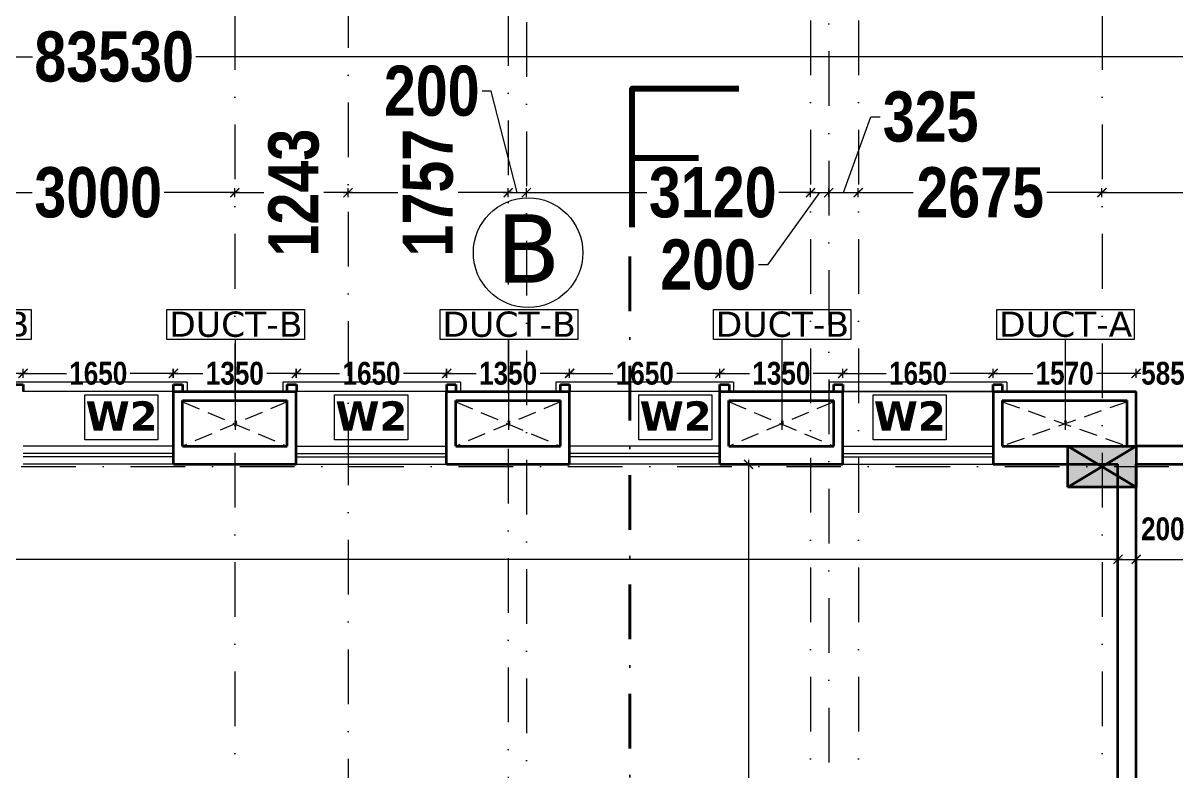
# Model space of a CAD drawing. Header units: millimetres. Extents: x -3092155 to 4513934, y -12317808 to 1850003.
# Drawn here: x -415750 to -403093, y -5666990 to -5658786 of the extents above; entities that cross this region are included whole.
import ezdxf

# ---------------------------------------------------------------- set-up
doc = ezdxf.new("R2010")
doc.units = ezdxf.units.MM
doc.header["$LTSCALE"] = 2
doc.header["$MEASUREMENT"] = 0
doc.header["$PDMODE"] = 34
doc.header["$PDSIZE"] = 500
for name, pattern in [('DASHDOT', [1, 0.5, -0.25, 0, -0.25]), ('DASHED2', [0.375, 0.25, -0.125]), ('HIDDEN', [0.375, 0.25, -0.125])]:
    doc.linetypes.add(name, pattern=pattern)
for name, color, linetype, lineweight in [('coloumn', 10, 'Continuous', 35), ('cornice', 12, 'Continuous', 25), ('D DIM', 250, 'Continuous', 9), ('DIM', 27, 'Continuous', 5), ('DUCT', 37, 'Continuous', 35), ('glass', 5, 'Continuous', 15), ('GRID', 251, 'DASHDOT', 5), ('PROJ', 251, 'HIDDEN', 5), ('SILL', 74, 'Continuous', 9), ('TEXT', 7, 'Continuous', 13), ('W2', 162, 'Continuous', 5), ('WAll', 250, 'Continuous', 35)]:
    doc.layers.add(name, color=color, linetype=linetype, lineweight=lineweight)
doc.layers.add('DOT', color=7, linetype='DASHED2', lineweight=0, true_color=0x89067c)
doc.layers.add('duct text', color=7, linetype='Continuous', lineweight=5, true_color=0x30182a)
doc.styles.add('COLOUMNN DIM', font='ARIALNB.TTF', dxfattribs={"height": 550})
doc.styles.add('door', font='arial.ttf', dxfattribs={"height": 70})
doc.styles.add('INNER DIM', font='ARIALNB.TTF', dxfattribs={"height": 250})
doc.styles.add('style2', font='verdana.ttf')
doc.dimstyles.new('DOOR', dxfattribs={"dimtxt": 100, "dimasz": 100, "dimexe": 25, "dimexo": 50, "dimgap": 25, "dimtad": 0, "dimtih": 1, "dimtoh": 1, "dimdec": 0, "dimzin": 3, "dimdsep": 46, "dimtxsty": 'door', "dimblk": 'OBLIQUE', "dimcen": 200, "dimclrd": 256, "dimclre": 256, "dimclrt": 256, "dimadec": 0, "dimazin": 0, "dimtfac": 1, "dimtdec": 0, "dimtofl": 0, "dimtmove": 2, "dimatfit": 3, "dimfxl": 300, "dimfxlon": 1, "dimfrac": 1, "dimtolj": 1, "dimtzin": 0, "dimlwd": -1, "dimlwe": -1, "dimarcsym": 0})
doc.dimstyles.new('external final', dxfattribs={"dimscale": 0, "dimtxt": 250, "dimasz": 100, "dimexe": 50, "dimexo": 50, "dimgap": 50, "dimtad": 0, "dimdec": 0, "dimzin": 0, "dimdsep": 46, "dimtxsty": 'INNER DIM', "dimblk": 'ARCHTICK', "dimcen": 100, "dimdle": 50, "dimclrd": 256, "dimclre": 256, "dimclrt": 256, "dimadec": 0, "dimazin": 0, "dimtfac": 1, "dimtdec": 0, "dimtix": 1, "dimtmove": 1, "dimatfit": 3, "dimfxl": 50, "dimfxlon": 1, "dimtolj": 1, "dimtzin": 0, "dimlwd": -1, "dimlwe": -1, "dimarcsym": 1})
doc.dimstyles.new('INNER DIM', dxfattribs={"dimscale": 0, "dimtxt": 250, "dimasz": 100, "dimexe": 50, "dimexo": 50, "dimgap": 50, "dimtad": 0, "dimdec": 0, "dimzin": 0, "dimdsep": 46, "dimtxsty": 'INNER DIM', "dimblk": 'ARCHTICK', "dimcen": 100, "dimdle": 50, "dimclrd": 256, "dimclre": 256, "dimclrt": 256, "dimadec": 0, "dimazin": 0, "dimtfac": 1, "dimtdec": 0, "dimtix": 1, "dimtmove": 2, "dimatfit": 3, "dimfxl": 50, "dimfxlon": 1, "dimtolj": 1, "dimtzin": 0, "dimlwd": -1, "dimlwe": -1, "dimarcsym": 1})

# ---------------------------------------------------------------- blocks, each defined once
blk = doc.blocks.new('_ArchTick')
at = {"color": 0, "linetype": 'ByBlock', "const_width": 0.15}
blk.add_lwpolyline([(-0.5, -0.5), (0.5, 0.5)], dxfattribs=at)
blk = doc.blocks.new('*D40')
at = {"layer": 'D DIM', "ltscale": 100, "transparency": 16777216}
for p, q in [((-415799, -5662629), (-415274, -5662629)), ((-415749, -5662679), (-415749, -5662579)), ((-414049, -5662629), (-414574, -5662629)), ((-414099, -5662679), (-414099, -5662579))]:
    blk.add_line(p, q, dxfattribs=at)
at = {"layer": 'Defpoints', "color": 0, "lineweight": 50, "ltscale": 100, "transparency": 16777216}
for p in [(-414099, -5662629), (-415749, -5663226), (-414099, -5663226)]:
    blk.add_point(p, dxfattribs=at)
at = {"layer": 'D DIM', "ltscale": 100, "transparency": 16777216, "xscale": 100, "yscale": 100, "zscale": 100, "rotation": 180}
blk.add_blockref('_ArchTick', (-415749, -5662629), dxfattribs=at)
at = {"layer": 'D DIM', "ltscale": 100, "transparency": 16777216, "xscale": 100, "yscale": 100, "zscale": 100}
blk.add_blockref('_ArchTick', (-414099, -5662629), dxfattribs=at)
at = {"layer": 'D DIM', "ltscale": 100, "transparency": 16777216, "insert": (-414924, -5662629), "char_height": 250, "attachment_point": 5, "style": 'INNER DIM'}
blk.add_mtext('\\A1;1650', dxfattribs=at)
blk = doc.blocks.new('*D41')
at = {"layer": 'D DIM', "ltscale": 100, "transparency": 16777216}
for p, q in [((-412799, -5662629), (-412274, -5662629)), ((-412749, -5662679), (-412749, -5662579)), ((-411049, -5662629), (-411574, -5662629)), ((-411099, -5662679), (-411099, -5662579))]:
    blk.add_line(p, q, dxfattribs=at)
at = {"layer": 'Defpoints', "color": 0, "lineweight": 50, "ltscale": 100, "transparency": 16777216}
for p in [(-411099, -5662629), (-412749, -5663226), (-411099, -5663226)]:
    blk.add_point(p, dxfattribs=at)
at = {"layer": 'D DIM', "ltscale": 100, "transparency": 16777216, "xscale": 100, "yscale": 100, "zscale": 100, "rotation": 180}
blk.add_blockref('_ArchTick', (-412749, -5662629), dxfattribs=at)
at = {"layer": 'D DIM', "ltscale": 100, "transparency": 16777216, "xscale": 100, "yscale": 100, "zscale": 100}
blk.add_blockref('_ArchTick', (-411099, -5662629), dxfattribs=at)
at = {"layer": 'D DIM', "ltscale": 100, "transparency": 16777216, "insert": (-411924, -5662629), "char_height": 250, "attachment_point": 5, "style": 'INNER DIM'}
blk.add_mtext('\\A1;1650', dxfattribs=at)
blk = doc.blocks.new('*D42')
at = {"layer": 'D DIM', "ltscale": 100, "transparency": 16777216}
for p, q in [((-409799, -5662629), (-409274, -5662629)), ((-409749, -5662679), (-409749, -5662579)), ((-408049, -5662629), (-408574, -5662629)), ((-408099, -5662679), (-408099, -5662579))]:
    blk.add_line(p, q, dxfattribs=at)
at = {"layer": 'Defpoints', "color": 0, "lineweight": 50, "ltscale": 100, "transparency": 16777216}
for p in [(-408099, -5662629), (-409749, -5663226), (-408099, -5663226)]:
    blk.add_point(p, dxfattribs=at)
at = {"layer": 'D DIM', "ltscale": 100, "transparency": 16777216, "xscale": 100, "yscale": 100, "zscale": 100, "rotation": 180}
blk.add_blockref('_ArchTick', (-409749, -5662629), dxfattribs=at)
at = {"layer": 'D DIM', "ltscale": 100, "transparency": 16777216, "xscale": 100, "yscale": 100, "zscale": 100}
blk.add_blockref('_ArchTick', (-408099, -5662629), dxfattribs=at)
at = {"layer": 'D DIM', "ltscale": 100, "transparency": 16777216, "insert": (-408924, -5662629), "char_height": 250, "attachment_point": 5, "style": 'INNER DIM'}
blk.add_mtext('\\A1;1650', dxfattribs=at)
blk = doc.blocks.new('*D43')
at = {"layer": 'D DIM', "ltscale": 100, "transparency": 16777216}
for p, q in [((-406799, -5662629), (-406274, -5662629)), ((-406749, -5662679), (-406749, -5662579)), ((-405049, -5662629), (-405574, -5662629)), ((-405099, -5662679), (-405099, -5662579))]:
    blk.add_line(p, q, dxfattribs=at)
at = {"layer": 'Defpoints', "color": 0, "lineweight": 50, "ltscale": 100, "transparency": 16777216}
for p in [(-405099, -5662629), (-406749, -5663226), (-405099, -5663226)]:
    blk.add_point(p, dxfattribs=at)
at = {"layer": 'D DIM', "ltscale": 100, "transparency": 16777216, "xscale": 100, "yscale": 100, "zscale": 100, "rotation": 180}
blk.add_blockref('_ArchTick', (-406749, -5662629), dxfattribs=at)
at = {"layer": 'D DIM', "ltscale": 100, "transparency": 16777216, "xscale": 100, "yscale": 100, "zscale": 100}
blk.add_blockref('_ArchTick', (-405099, -5662629), dxfattribs=at)
at = {"layer": 'D DIM', "ltscale": 100, "transparency": 16777216, "insert": (-405924, -5662629), "char_height": 250, "attachment_point": 5, "style": 'INNER DIM'}
blk.add_mtext('\\A1;1650', dxfattribs=at)
blk = doc.blocks.new('*D44')
at = {"layer": 'D DIM', "ltscale": 100, "transparency": 16777216}
for p, q in [((-403529, -5662679), (-403529, -5662579)), ((-403529, -5662629), (-403515, -5662629)), ((-402944, -5662629), (-402958, -5662629)), ((-402944, -5662679), (-402944, -5662579))]:
    blk.add_line(p, q, dxfattribs=at)
at = {"layer": 'Defpoints', "color": 0, "lineweight": 50, "ltscale": 100, "transparency": 16777216}
for p in [(-402944, -5662629), (-403529, -5663126), (-402944, -5663426)]:
    blk.add_point(p, dxfattribs=at)
at = {"layer": 'D DIM', "ltscale": 100, "transparency": 16777216, "insert": (-403236, -5662629), "char_height": 250, "attachment_point": 5, "style": 'INNER DIM'}
blk.add_mtext('\\A1;585', dxfattribs=at)
blk = doc.blocks.new('*D181')
at = {"layer": 'D DIM', "ltscale": 100, "transparency": 16777216}
for p, q in [((-429119, -5664619), (-429119, -5664719)), ((-403729, -5664619), (-403729, -5664719)), ((-429169, -5664669), (-416862, -5664669)), ((-403679, -5664669), (-415986, -5664669))]:
    blk.add_line(p, q, dxfattribs=at)
at = {"layer": 'Defpoints', "color": 0, "lineweight": 50, "ltscale": 100, "transparency": 16777216}
for p in [(-429119, -5663876), (-403729, -5663876), (-403729, -5664669)]:
    blk.add_point(p, dxfattribs=at)
at = {"layer": 'D DIM', "ltscale": 100, "transparency": 16777216, "xscale": 100, "yscale": 100, "zscale": 100, "rotation": 180}
blk.add_blockref('_ArchTick', (-429119, -5664669), dxfattribs=at)
at = {"layer": 'D DIM', "ltscale": 100, "transparency": 16777216, "xscale": 100, "yscale": 100, "zscale": 100}
blk.add_blockref('_ArchTick', (-403729, -5664669), dxfattribs=at)
at = {"layer": 'D DIM', "ltscale": 100, "transparency": 16777216, "insert": (-416424, -5664669), "char_height": 250, "attachment_point": 5, "style": 'INNER DIM'}
blk.add_mtext('\\A1;25390', dxfattribs=at)
blk = doc.blocks.new('*D182')
at = {"layer": 'D DIM', "ltscale": 100, "transparency": 16777216}
for p, q in [((-403729, -5664619), (-403729, -5664719)), ((-403529, -5664619), (-403529, -5664719)), ((-403779, -5664669), (-403479, -5664669))]:
    blk.add_line(p, q, dxfattribs=at)
at = {"layer": 'Defpoints', "color": 0, "lineweight": 50, "ltscale": 100, "transparency": 16777216}
for p in [(-403729, -5663876), (-403529, -5663876), (-403529, -5664669)]:
    blk.add_point(p, dxfattribs=at)
at = {"layer": 'D DIM', "ltscale": 100, "transparency": 16777216, "xscale": 100, "yscale": 100, "zscale": 100, "rotation": 180}
blk.add_blockref('_ArchTick', (-403729, -5664669), dxfattribs=at)
at = {"layer": 'D DIM', "ltscale": 100, "transparency": 16777216, "xscale": 100, "yscale": 100, "zscale": 100}
blk.add_blockref('_ArchTick', (-403529, -5664669), dxfattribs=at)
at = {"layer": 'D DIM', "ltscale": 100, "transparency": 16777216, "insert": (-403237, -5664336), "char_height": 250, "attachment_point": 5, "style": 'INNER DIM'}
blk.add_mtext('\\A1;200', dxfattribs=at)
blk = doc.blocks.new('*D183')
at = {"layer": 'D DIM', "ltscale": 100, "transparency": 16777216}
for p, q in [((-403529, -5664619), (-403529, -5664719)), ((-400709, -5664619), (-400709, -5664719)), ((-403579, -5664669), (-402477, -5664669)), ((-400659, -5664669), (-401761, -5664669))]:
    blk.add_line(p, q, dxfattribs=at)
at = {"layer": 'Defpoints', "color": 0, "lineweight": 50, "ltscale": 100, "transparency": 16777216}
for p in [(-403529, -5663876), (-400709, -5663876), (-400709, -5664669)]:
    blk.add_point(p, dxfattribs=at)
at = {"layer": 'D DIM', "ltscale": 100, "transparency": 16777216, "xscale": 100, "yscale": 100, "zscale": 100, "rotation": 180}
blk.add_blockref('_ArchTick', (-403529, -5664669), dxfattribs=at)
at = {"layer": 'D DIM', "ltscale": 100, "transparency": 16777216, "xscale": 100, "yscale": 100, "zscale": 100}
blk.add_blockref('_ArchTick', (-400709, -5664669), dxfattribs=at)
at = {"layer": 'D DIM', "ltscale": 100, "transparency": 16777216, "insert": (-402119, -5664669), "char_height": 250, "attachment_point": 5, "style": 'INNER DIM'}
blk.add_mtext('\\A1;2820', dxfattribs=at)
blk = doc.blocks.new('*D730')
at = {"layer": 'D DIM', "ltscale": 100, "transparency": 16777216}
for p, q in [((1049, 411), (-438739, 411)), ((-438689, 361), (-438689, 461)), ((999, 361), (999, 461))]:
    blk.add_line(p, q, dxfattribs=at)
at = {"layer": 'Defpoints', "color": 0, "lineweight": 50, "ltscale": 100, "transparency": 16777216}
for p in [(-438689, 411), (999, 0), (-438689, -5723126)]:
    blk.add_point(p, dxfattribs=at)
at = {"layer": 'D DIM', "ltscale": 100, "transparency": 16777216, "xscale": 100, "yscale": 100, "zscale": 100, "rotation": 180}
blk.add_blockref('_ArchTick', (-438689, 411), dxfattribs=at)
at = {"layer": 'D DIM', "ltscale": 100, "transparency": 16777216, "xscale": 100, "yscale": 100, "zscale": 100}
blk.add_blockref('_ArchTick', (999, 411), dxfattribs=at)
at = {"layer": 'D DIM', "ltscale": 100, "transparency": 16777216, "insert": (1326, 835), "char_height": 250, "attachment_point": 5, "style": 'INNER DIM'}
blk.add_mtext('\\A1;439688', dxfattribs=at)
blk = doc.blocks.new('*D783')
at = {"layer": 'D DIM', "ltscale": 100, "transparency": 16777216}
for p, q in [((-1133022, -5663376), (-1133022, -5663676)), ((-1133022, -5663426), (-1133072, -5663426)), ((-1132972, -5663626), (-1133072, -5663626))]:
    blk.add_line(p, q, dxfattribs=at)
at = {"layer": 'Defpoints', "color": 0, "lineweight": 50, "ltscale": 100, "transparency": 16777216}
for p in [(-1133022, -5663426), (-1133022, -5663626), (-407785, -5663626)]:
    blk.add_point(p, dxfattribs=at)
at = {"layer": 'D DIM', "ltscale": 100, "transparency": 16777216, "xscale": 100, "yscale": 100, "zscale": 100}
for p, rotation in [((-1133022, -5663426), 90), ((-1133022, -5663626), 270)]:
    blk.add_blockref('_ArchTick', p, dxfattribs=dict(at, rotation=rotation))
at = {"layer": 'D DIM', "ltscale": 100, "transparency": 16777216, "insert": (-1133271, -5663895), "char_height": 250, "attachment_point": 5, "rotation": 90, "style": 'INNER DIM'}
blk.add_mtext('\\A1;200', dxfattribs=at)
blk = doc.blocks.new('*D784')
at = {"layer": 'D DIM', "ltscale": 100, "transparency": 16777216}
for p, q in [((-407785, -5663626), (-407835, -5663626)), ((-407785, -5663576), (-407785, -5672221)), ((-407785, -5681726), (-407785, -5673081)), ((-407835, -5681676), (-407735, -5681676))]:
    blk.add_line(p, q, dxfattribs=at)
at = {"layer": 'Defpoints', "color": 0, "lineweight": 50, "ltscale": 100, "transparency": 16777216}
for p in [(-407785, -5663626), (-408627, -5681676), (-407785, -5681676)]:
    blk.add_point(p, dxfattribs=at)
at = {"layer": 'D DIM', "ltscale": 100, "transparency": 16777216, "xscale": 100, "yscale": 100, "zscale": 100}
for p, rotation in [((-407785, -5663626), 90), ((-407785, -5681676), 270)]:
    blk.add_blockref('_ArchTick', p, dxfattribs=dict(at, rotation=rotation))
at = {"layer": 'D DIM', "ltscale": 100, "transparency": 16777216, "insert": (-407785, -5672651), "char_height": 250, "attachment_point": 5, "rotation": 90, "style": 'INNER DIM'}
blk.add_mtext('\\A1;18050', dxfattribs=at)
blk = doc.blocks.new('*D903')
at = {"layer": 'D DIM', "ltscale": 100, "transparency": 16777216}
for p, q in [((-405150, -5662629), (-404665, -5662629)), ((-405100, -5662679), (-405100, -5662579)), ((-403480, -5662629), (-403964, -5662629)), ((-403530, -5662679), (-403530, -5662579))]:
    blk.add_line(p, q, dxfattribs=at)
at = {"layer": 'Defpoints', "color": 0, "lineweight": 50, "ltscale": 100, "transparency": 16777216}
for p in [(-403530, -5662629), (-405100, -5662826), (-403530, -5662826)]:
    blk.add_point(p, dxfattribs=at)
at = {"layer": 'D DIM', "ltscale": 100, "transparency": 16777216, "xscale": 100, "yscale": 100, "zscale": 100, "rotation": 180}
blk.add_blockref('_ArchTick', (-405100, -5662629), dxfattribs=at)
at = {"layer": 'D DIM', "ltscale": 100, "transparency": 16777216, "xscale": 100, "yscale": 100, "zscale": 100}
blk.add_blockref('_ArchTick', (-403530, -5662629), dxfattribs=at)
at = {"layer": 'D DIM', "ltscale": 100, "transparency": 16777216, "insert": (-404315, -5662629), "char_height": 250, "attachment_point": 5, "style": 'INNER DIM'}
blk.add_mtext('\\A1;1570', dxfattribs=at)
blk = doc.blocks.new('*D904')
at = {"layer": 'D DIM', "ltscale": 100, "transparency": 16777216}
for p, q in [((-408150, -5662629), (-407775, -5662629)), ((-408100, -5662679), (-408100, -5662579)), ((-406700, -5662629), (-407074, -5662629)), ((-406750, -5662679), (-406750, -5662579))]:
    blk.add_line(p, q, dxfattribs=at)
at = {"layer": 'Defpoints', "color": 0, "lineweight": 50, "ltscale": 100, "transparency": 16777216}
for p in [(-406750, -5662629), (-408100, -5662826), (-406750, -5662826)]:
    blk.add_point(p, dxfattribs=at)
at = {"layer": 'D DIM', "ltscale": 100, "transparency": 16777216, "xscale": 100, "yscale": 100, "zscale": 100, "rotation": 180}
blk.add_blockref('_ArchTick', (-408100, -5662629), dxfattribs=at)
at = {"layer": 'D DIM', "ltscale": 100, "transparency": 16777216, "xscale": 100, "yscale": 100, "zscale": 100}
blk.add_blockref('_ArchTick', (-406750, -5662629), dxfattribs=at)
at = {"layer": 'D DIM', "ltscale": 100, "transparency": 16777216, "insert": (-407425, -5662629), "char_height": 250, "attachment_point": 5, "style": 'INNER DIM'}
blk.add_mtext('\\A1;1350', dxfattribs=at)
blk = doc.blocks.new('*D905')
at = {"layer": 'D DIM', "ltscale": 100, "transparency": 16777216}
for p, q in [((-411150, -5662629), (-410775, -5662629)), ((-411100, -5662679), (-411100, -5662579)), ((-409700, -5662629), (-410074, -5662629)), ((-409750, -5662679), (-409750, -5662579))]:
    blk.add_line(p, q, dxfattribs=at)
at = {"layer": 'Defpoints', "color": 0, "lineweight": 50, "ltscale": 100, "transparency": 16777216}
for p in [(-409750, -5662629), (-411100, -5662826), (-409750, -5662826)]:
    blk.add_point(p, dxfattribs=at)
at = {"layer": 'D DIM', "ltscale": 100, "transparency": 16777216, "xscale": 100, "yscale": 100, "zscale": 100, "rotation": 180}
blk.add_blockref('_ArchTick', (-411100, -5662629), dxfattribs=at)
at = {"layer": 'D DIM', "ltscale": 100, "transparency": 16777216, "xscale": 100, "yscale": 100, "zscale": 100}
blk.add_blockref('_ArchTick', (-409750, -5662629), dxfattribs=at)
at = {"layer": 'D DIM', "ltscale": 100, "transparency": 16777216, "insert": (-410425, -5662629), "char_height": 250, "attachment_point": 5, "style": 'INNER DIM'}
blk.add_mtext('\\A1;1350', dxfattribs=at)
blk = doc.blocks.new('*D906')
at = {"layer": 'D DIM', "ltscale": 100, "transparency": 16777216}
for p, q in [((-414150, -5662629), (-413775, -5662629)), ((-414100, -5662679), (-414100, -5662579)), ((-412700, -5662629), (-413074, -5662629)), ((-412750, -5662679), (-412750, -5662579))]:
    blk.add_line(p, q, dxfattribs=at)
at = {"layer": 'Defpoints', "color": 0, "lineweight": 50, "ltscale": 100, "transparency": 16777216}
for p in [(-412750, -5662629), (-414100, -5662826), (-412750, -5662826)]:
    blk.add_point(p, dxfattribs=at)
at = {"layer": 'D DIM', "ltscale": 100, "transparency": 16777216, "xscale": 100, "yscale": 100, "zscale": 100, "rotation": 180}
blk.add_blockref('_ArchTick', (-414100, -5662629), dxfattribs=at)
at = {"layer": 'D DIM', "ltscale": 100, "transparency": 16777216, "xscale": 100, "yscale": 100, "zscale": 100}
blk.add_blockref('_ArchTick', (-412750, -5662629), dxfattribs=at)
at = {"layer": 'D DIM', "ltscale": 100, "transparency": 16777216, "insert": (-413425, -5662629), "char_height": 250, "attachment_point": 5, "style": 'INNER DIM'}
blk.add_mtext('\\A1;1350', dxfattribs=at)
blk = doc.blocks.new('*D907')
at = {"layer": 'D DIM', "ltscale": 100, "transparency": 16777216}
for p, q in [((-417150, -5662629), (-416775, -5662629)), ((-417100, -5662679), (-417100, -5662579)), ((-415700, -5662629), (-416074, -5662629)), ((-415750, -5662679), (-415750, -5662579))]:
    blk.add_line(p, q, dxfattribs=at)
at = {"layer": 'Defpoints', "color": 0, "lineweight": 50, "ltscale": 100, "transparency": 16777216}
for p in [(-417100, -5662629), (-417100, -5662826), (-415750, -5662826)]:
    blk.add_point(p, dxfattribs=at)
at = {"layer": 'D DIM', "ltscale": 100, "transparency": 16777216, "xscale": 100, "yscale": 100, "zscale": 100, "rotation": 180}
blk.add_blockref('_ArchTick', (-417100, -5662629), dxfattribs=at)
at = {"layer": 'D DIM', "ltscale": 100, "transparency": 16777216, "xscale": 100, "yscale": 100, "zscale": 100}
blk.add_blockref('_ArchTick', (-415750, -5662629), dxfattribs=at)
at = {"layer": 'D DIM', "ltscale": 100, "transparency": 16777216, "insert": (-416425, -5662629), "char_height": 250, "attachment_point": 5, "style": 'INNER DIM'}
blk.add_mtext('\\A1;1350', dxfattribs=at)
blk = doc.blocks.new('*D948')
at = {"layer": 'D DIM', "ltscale": 100, "transparency": 16777216}
for p, q in [((-410611, -5659532), (-410711, -5659532)), ((-410325, -5660646), (-410611, -5659532)), ((-410425, -5660646), (-410425, -5660596)), ((-410224, -5660646), (-410224, -5660596)), ((-410475, -5660646), (-410174, -5660646))]:
    blk.add_line(p, q, dxfattribs=at)
at = {"layer": 'Defpoints', "color": 0, "lineweight": 50, "ltscale": 100, "transparency": 16777216}
for p in [(-410425, -5660646), (-410224, -5660646), (-410224, -5660646)]:
    blk.add_point(p, dxfattribs=at)
at = {"layer": 'D DIM', "ltscale": 100, "transparency": 16777216, "xscale": 100, "yscale": 100, "zscale": 100, "rotation": 180}
blk.add_blockref('_ArchTick', (-410425, -5660646), dxfattribs=at)
at = {"layer": 'D DIM', "ltscale": 100, "transparency": 16777216, "xscale": 100, "yscale": 100, "zscale": 100}
blk.add_blockref('_ArchTick', (-410224, -5660646), dxfattribs=at)
at = {"layer": 'D DIM', "ltscale": 100, "transparency": 16777216, "insert": (-411263, -5659532), "char_height": 550, "attachment_point": 5, "style": 'COLOUMNN DIM'}
blk.add_mtext('\\A1;200', dxfattribs=at)
blk = doc.blocks.new('*D960')
at = {"layer": 'D DIM', "ltscale": 100, "transparency": 16777216}
for p, q in [((-416425, -5660696), (-416425, -5660596)), ((-413425, -5660696), (-413425, -5660596)), ((-416475, -5660646), (-415649, -5660646)), ((-413375, -5660646), (-414201, -5660646))]:
    blk.add_line(p, q, dxfattribs=at)
at = {"layer": 'Defpoints', "color": 0, "lineweight": 50, "ltscale": 100, "transparency": 16777216}
for p in [(-413425, -5660646), (-416425, -5661686), (-413425, -5662853)]:
    blk.add_point(p, dxfattribs=at)
at = {"layer": 'D DIM', "ltscale": 100, "transparency": 16777216, "xscale": 100, "yscale": 100, "zscale": 100, "rotation": 180}
blk.add_blockref('_ArchTick', (-416425, -5660646), dxfattribs=at)
at = {"layer": 'D DIM', "ltscale": 100, "transparency": 16777216, "xscale": 100, "yscale": 100, "zscale": 100}
blk.add_blockref('_ArchTick', (-413425, -5660646), dxfattribs=at)
at = {"layer": 'D DIM', "ltscale": 100, "transparency": 16777216, "insert": (-414925, -5660646), "char_height": 550, "attachment_point": 5, "style": 'COLOUMNN DIM'}
blk.add_mtext('\\A1;3000', dxfattribs=at)
blk = doc.blocks.new('*D961')
at = {"layer": 'D DIM', "ltscale": 100, "transparency": 16777216}
for p, q in [((-413425, -5660696), (-413425, -5660596)), ((-412182, -5660696), (-412182, -5660596)), ((-413475, -5660646), (-413108, -5660646)), ((-412132, -5660646), (-412447, -5660646))]:
    blk.add_line(p, q, dxfattribs=at)
at = {"layer": 'Defpoints', "color": 0, "lineweight": 50, "ltscale": 100, "transparency": 16777216}
for p in [(-412182, -5660646), (-412182, -5661447), (-413425, -5661524)]:
    blk.add_point(p, dxfattribs=at)
at = {"layer": 'D DIM', "ltscale": 100, "transparency": 16777216, "xscale": 100, "yscale": 100, "zscale": 100, "rotation": 180}
blk.add_blockref('_ArchTick', (-413425, -5660646), dxfattribs=at)
at = {"layer": 'D DIM', "ltscale": 100, "transparency": 16777216, "xscale": 100, "yscale": 100, "zscale": 100}
blk.add_blockref('_ArchTick', (-412182, -5660646), dxfattribs=at)
at = {"layer": 'D DIM', "ltscale": 100, "transparency": 16777216, "insert": (-412777, -5660646), "char_height": 550, "attachment_point": 5, "rotation": 90, "style": 'COLOUMNN DIM'}
blk.add_mtext('\\A1;1243', dxfattribs=at)
blk = doc.blocks.new('*D962')
at = {"layer": 'D DIM', "ltscale": 100, "transparency": 16777216}
for p, q in [((-412182, -5660696), (-412182, -5660596)), ((-410425, -5660696), (-410425, -5660596)), ((-412232, -5660646), (-411634, -5660646)), ((-410375, -5660646), (-410973, -5660646))]:
    blk.add_line(p, q, dxfattribs=at)
at = {"layer": 'Defpoints', "color": 0, "lineweight": 50, "ltscale": 100, "transparency": 16777216}
for p in [(-410425, -5660646), (-412182, -5661447), (-410425, -5661450)]:
    blk.add_point(p, dxfattribs=at)
at = {"layer": 'D DIM', "ltscale": 100, "transparency": 16777216, "xscale": 100, "yscale": 100, "zscale": 100, "rotation": 180}
blk.add_blockref('_ArchTick', (-412182, -5660646), dxfattribs=at)
at = {"layer": 'D DIM', "ltscale": 100, "transparency": 16777216, "xscale": 100, "yscale": 100, "zscale": 100}
blk.add_blockref('_ArchTick', (-410425, -5660646), dxfattribs=at)
at = {"layer": 'D DIM', "ltscale": 100, "transparency": 16777216, "insert": (-411303, -5660646), "char_height": 550, "attachment_point": 5, "rotation": 90, "style": 'COLOUMNN DIM'}
blk.add_mtext('\\A1;1757', dxfattribs=at)
blk = doc.blocks.new('*D963')
at = {"layer": 'D DIM', "ltscale": 100, "transparency": 16777216}
for p, q in [((-410224, -5660696), (-410224, -5660596)), ((-407105, -5660696), (-407105, -5660596)), ((-410274, -5660646), (-408902, -5660646)), ((-407055, -5660646), (-407454, -5660646))]:
    blk.add_line(p, q, dxfattribs=at)
at = {"layer": 'Defpoints', "color": 0, "lineweight": 50, "ltscale": 100, "transparency": 16777216}
for p in [(-407105, -5660646), (-410224, -5661450), (-407105, -5661582)]:
    blk.add_point(p, dxfattribs=at)
at = {"layer": 'D DIM', "ltscale": 100, "transparency": 16777216, "xscale": 100, "yscale": 100, "zscale": 100, "rotation": 180}
blk.add_blockref('_ArchTick', (-410224, -5660646), dxfattribs=at)
at = {"layer": 'D DIM', "ltscale": 100, "transparency": 16777216, "xscale": 100, "yscale": 100, "zscale": 100}
blk.add_blockref('_ArchTick', (-407105, -5660646), dxfattribs=at)
at = {"layer": 'D DIM', "ltscale": 100, "transparency": 16777216, "insert": (-408178, -5660646), "char_height": 550, "attachment_point": 5, "style": 'COLOUMNN DIM'}
blk.add_mtext('\\A1;3120', dxfattribs=at)
blk = doc.blocks.new('*D964')
at = {"layer": 'D DIM', "ltscale": 100, "transparency": 16777216}
for p, q in [((-407105, -5660696), (-407105, -5660596)), ((-406905, -5660696), (-406905, -5660596)), ((-407005, -5660646), (-407577, -5661438)), ((-407155, -5660646), (-406855, -5660646)), ((-407577, -5661438), (-407677, -5661438))]:
    blk.add_line(p, q, dxfattribs=at)
at = {"layer": 'Defpoints', "color": 0, "lineweight": 50, "ltscale": 100, "transparency": 16777216}
for p in [(-406905, -5660646), (-407105, -5661582), (-406905, -5661686)]:
    blk.add_point(p, dxfattribs=at)
at = {"layer": 'D DIM', "ltscale": 100, "transparency": 16777216, "xscale": 100, "yscale": 100, "zscale": 100, "rotation": 180}
blk.add_blockref('_ArchTick', (-407105, -5660646), dxfattribs=at)
at = {"layer": 'D DIM', "ltscale": 100, "transparency": 16777216, "xscale": 100, "yscale": 100, "zscale": 100}
blk.add_blockref('_ArchTick', (-406905, -5660646), dxfattribs=at)
at = {"layer": 'D DIM', "ltscale": 100, "transparency": 16777216, "insert": (-408229, -5661438), "char_height": 550, "attachment_point": 5, "style": 'COLOUMNN DIM'}
blk.add_mtext('\\A1;200', dxfattribs=at)
blk = doc.blocks.new('*D965')
at = {"layer": 'D DIM', "ltscale": 100, "transparency": 16777216}
for p, q in [((-406742, -5660646), (-406441, -5659815)), ((-406441, -5659815), (-406341, -5659815)), ((-406905, -5660696), (-406905, -5660596)), ((-406580, -5660696), (-406580, -5660596)), ((-406955, -5660646), (-406530, -5660646))]:
    blk.add_line(p, q, dxfattribs=at)
at = {"layer": 'Defpoints', "color": 0, "lineweight": 50, "ltscale": 100, "transparency": 16777216}
for p in [(-406580, -5660646), (-406905, -5661930), (-406580, -5662099)]:
    blk.add_point(p, dxfattribs=at)
at = {"layer": 'D DIM', "ltscale": 100, "transparency": 16777216, "xscale": 100, "yscale": 100, "zscale": 100, "rotation": 180}
blk.add_blockref('_ArchTick', (-406905, -5660646), dxfattribs=at)
at = {"layer": 'D DIM', "ltscale": 100, "transparency": 16777216, "xscale": 100, "yscale": 100, "zscale": 100}
blk.add_blockref('_ArchTick', (-406580, -5660646), dxfattribs=at)
at = {"layer": 'D DIM', "ltscale": 100, "transparency": 16777216, "insert": (-405786, -5659815), "char_height": 550, "attachment_point": 5, "style": 'COLOUMNN DIM'}
blk.add_mtext('\\A1;325', dxfattribs=at)
blk = doc.blocks.new('*D966')
at = {"layer": 'D DIM', "ltscale": 100, "transparency": 16777216}
for p, q in [((-406580, -5660696), (-406580, -5660596)), ((-403905, -5660696), (-403905, -5660596)), ((-406630, -5660646), (-405976, -5660646)), ((-403855, -5660646), (-404509, -5660646))]:
    blk.add_line(p, q, dxfattribs=at)
at = {"layer": 'Defpoints', "color": 0, "lineweight": 50, "ltscale": 100, "transparency": 16777216}
for p in [(-403905, -5660646), (-403905, -5661385), (-406580, -5662049)]:
    blk.add_point(p, dxfattribs=at)
at = {"layer": 'D DIM', "ltscale": 100, "transparency": 16777216, "xscale": 100, "yscale": 100, "zscale": 100, "rotation": 180}
blk.add_blockref('_ArchTick', (-406580, -5660646), dxfattribs=at)
at = {"layer": 'D DIM', "ltscale": 100, "transparency": 16777216, "xscale": 100, "yscale": 100, "zscale": 100}
blk.add_blockref('_ArchTick', (-403905, -5660646), dxfattribs=at)
at = {"layer": 'D DIM', "ltscale": 100, "transparency": 16777216, "insert": (-405242, -5660646), "char_height": 550, "attachment_point": 5, "style": 'COLOUMNN DIM'}
blk.add_mtext('\\A1;2675', dxfattribs=at)
blk = doc.blocks.new('*D967')
at = {"layer": 'D DIM', "ltscale": 100, "transparency": 16777216}
for p, q in [((-403905, -5660696), (-403905, -5660596)), ((-400335, -5660696), (-400335, -5660596)), ((-403955, -5660646), (-402843, -5660646)), ((-400285, -5660646), (-401396, -5660646))]:
    blk.add_line(p, q, dxfattribs=at)
at = {"layer": 'Defpoints', "color": 0, "lineweight": 50, "ltscale": 100, "transparency": 16777216}
for p in [(-400335, -5660646), (-403905, -5661385), (-400335, -5661476)]:
    blk.add_point(p, dxfattribs=at)
at = {"layer": 'D DIM', "ltscale": 100, "transparency": 16777216, "xscale": 100, "yscale": 100, "zscale": 100, "rotation": 180}
blk.add_blockref('_ArchTick', (-403905, -5660646), dxfattribs=at)
at = {"layer": 'D DIM', "ltscale": 100, "transparency": 16777216, "xscale": 100, "yscale": 100, "zscale": 100}
blk.add_blockref('_ArchTick', (-400335, -5660646), dxfattribs=at)
at = {"layer": 'D DIM', "ltscale": 100, "transparency": 16777216, "insert": (-402120, -5660646), "char_height": 550, "attachment_point": 5, "style": 'COLOUMNN DIM'}
blk.add_mtext('\\A1;3570', dxfattribs=at)
blk = doc.blocks.new('*D947')
at = {"layer": 'D DIM', "ltscale": 100, "transparency": 16777216}
for p, q in [((-456565, -5659157), (-415647, -5659157)), ((-456515, -5659207), (-456515, -5659107)), ((-372935, -5659157), (-413852, -5659157)), ((-372985, -5659207), (-372985, -5659107))]:
    blk.add_line(p, q, dxfattribs=at)
at = {"layer": 'Defpoints', "color": 0, "lineweight": 50, "ltscale": 100, "transparency": 16777216}
for p in [(-372985, -5659157), (-372985, -5661523), (-456515, -5662049)]:
    blk.add_point(p, dxfattribs=at)
at = {"layer": 'D DIM', "ltscale": 100, "transparency": 16777216, "xscale": 100, "yscale": 100, "zscale": 100, "rotation": 180}
blk.add_blockref('_ArchTick', (-456515, -5659157), dxfattribs=at)
at = {"layer": 'D DIM', "ltscale": 100, "transparency": 16777216, "xscale": 100, "yscale": 100, "zscale": 100}
blk.add_blockref('_ArchTick', (-372985, -5659157), dxfattribs=at)
at = {"layer": 'D DIM', "ltscale": 100, "transparency": 16777216, "insert": (-414750, -5659157), "char_height": 550, "attachment_point": 5, "style": 'COLOUMNN DIM'}
blk.add_mtext('\\A1;83530', dxfattribs=at)
blk = doc.blocks.new('F.F')
at = {"layer": 'coloumn', "ltscale": 100}
blk.add_hatch(color=256, dxfattribs=at).paths.add_polyline_path([(-176150, -5817206), (-176150, -5816756), (-176900, -5816756), (-176900, -5817206)])
for p, q in [((-176900, -5817206), (-176900, -5816756)), ((-176900, -5816756), (-176150, -5816756)), ((-176150, -5816756), (-176150, -5817206)), ((-176150, -5817206), (-176900, -5817206))]:
    blk.add_line(p, q, dxfattribs=at)
blk.add_lwpolyline([(-176150, -5817206), (-176900, -5816756), (-176150, -5816756), (-176900, -5817206)], dxfattribs=at)
blk = doc.blocks.new('ujuj')
at = {"layer": 'DUCT', "ltscale": 100}
for p, q in [((-427849, -5813156), (-427849, -5813081)), ((-427849, -5813081), (-427749, -5813081)), ((-427749, -5813081), (-427749, -5813156)), ((-426099, -5813156), (-426099, -5813081)), ((-426099, -5813081), (-425999, -5813081)), ((-425999, -5813081), (-425999, -5813156))]:
    blk.add_line(p, q, dxfattribs=at)
at = {"layer": 'PROJ', "ltscale": 250}
blk.add_line((-426099, -5813156), (-427749, -5813156), dxfattribs=at)
at = {"layer": 'SILL', "ltscale": 100}
for p, q in [((-425949, -5813056), (-427899, -5813056)), ((-427899, -5813056), (-427899, -5813156)), ((-425949, -5813056), (-425949, -5813156)), ((-426099, -5813156), (-427749, -5813156))]:
    blk.add_line(p, q, dxfattribs=at)
blk = doc.blocks.new('_Oblique')
at = {"color": 0, "linetype": 'ByBlock', "lineweight": -2}
blk.add_line((-0.5, -0.5), (0.5, 0.5), dxfattribs=at)
blk = doc.blocks.new('6yuj6kit')
at = {"layer": 'duct text', "ltscale": 0.1}
for points in [[(-128497, -5590514), (-126988, -5590514), (-126988, -5590843), (-128497, -5590843)], [(-125497, -5590514), (-123988, -5590514), (-123988, -5590843), (-125497, -5590843)], [(-122497, -5590514), (-120988, -5590514), (-120988, -5590843), (-122497, -5590843)], [(-119497, -5590514), (-117988, -5590514), (-117988, -5590843), (-119497, -5590843)], [(-116387, -5590514), (-114878, -5590514), (-114878, -5590843), (-116387, -5590843)]]:
    blk.add_lwpolyline(points, close=True, dxfattribs=at)
at = {"layer": 'duct text', "ltscale": 0.1, "char_height": 276.64, "width": 1547.24, "attachment_point": 5, "style": 'style2'}
for s, insert in [('\\pxt11;DUCT-B', (-127741, -5590679)), ('\\pxt11;DUCT-B', (-124741, -5590679)), ('\\pxt11;DUCT-B', (-121741, -5590679)), ('\\pxt11;DUCT-B', (-118741, -5590679)), ('\\pxt11;DUCT-A', (-115631, -5590679))]:
    blk.add_mtext(s, dxfattribs=dict(at, insert=insert))
at = {"layer": 'duct text', "ltscale": 0.1}
for points in [[(-124743, -5591834), (-124743, -5591199), (-124743, -5590843)], [(-121743, -5591834), (-121743, -5591199), (-121743, -5590843)], [(-118743, -5591834), (-118743, -5591199), (-118743, -5590843)], [(-115633, -5591834), (-115633, -5591199), (-115633, -5590843)]]:
    blk.add_leader(points, dimstyle='DOOR', dxfattribs=at)

msp = doc.modelspace()

# ---------------------------------------------------------------- linework, layer by layer
at = {"layer": 'DIM', "lineweight": 80, "ltscale": 100}
for points in [[(-409063.6, -5661024.1), (-409063.6, -5659502.1), (-407890.6, -5659502.1)], [(-409063.6, -5660263.1), (-408336.1, -5660263.1)]]:
    msp.add_lwpolyline(points, dxfattribs=at)
at = {"layer": 'DIM', "ltscale": 100}
msp.add_circle((-410205, -5661304.7), 601.2, dxfattribs=at)
at = {"layer": 'DOT', "linetype": 'Continuous', "ltscale": 400}
for p, q in [((-414099.7, -5662826.2), (-415749.7, -5662826.2)), ((-411099.7, -5662826.2), (-412749.7, -5662826.2)), ((-408099.7, -5662826.2), (-409749.7, -5662826.2)), ((-406749.7, -5662826.2), (-405099.7, -5662826.2))]:
    msp.add_line(p, q, dxfattribs=at)
at = {"layer": 'DOT', "ltscale": 400}
for p, q in [((-412849.3, -5662941.2), (-413999.3, -5663426.2)), ((-413999.3, -5662941.2), (-412849.3, -5663426.2)), ((-409849.3, -5662941.2), (-410999.3, -5663426.2)), ((-410999.3, -5662941.2), (-409849.3, -5663426.2)), ((-406849.3, -5662941.2), (-407999.3, -5663426.2)), ((-407999.3, -5662941.2), (-406849.3, -5663426.2)), ((-403629.3, -5662941.2), (-404999.3, -5663426.2)), ((-404999.3, -5662941.2), (-403629.3, -5663426.2))]:
    msp.add_line(p, q, dxfattribs=at)
at = {"layer": 'DUCT', "ltscale": 100}
for p, q in [((-414099.7, -5662826.2), (-412749.7, -5662826.2)), ((-414099.7, -5663626.2), (-414099.7, -5662826.2)), ((-412749.7, -5663626.2), (-412749.7, -5662826.2)), ((-411099.7, -5662826.2), (-409749.7, -5662826.2)), ((-411099.7, -5663626.2), (-411099.7, -5662826.2)), ((-409749.7, -5663626.2), (-409749.7, -5662826.2)), ((-408099.7, -5662826.2), (-406749.7, -5662826.2)), ((-408099.7, -5663626.2), (-408099.7, -5662826.2)), ((-406749.7, -5663626.2), (-406749.7, -5662826.2)), ((-405099.7, -5662826.2), (-403529.7, -5662826.2)), ((-405099.7, -5662826.2), (-405099.7, -5663626.2)), ((-403529.7, -5663426.2), (-403529.7, -5662826.2)), ((-413999.7, -5662926.2), (-412849.7, -5662926.2)), ((-413999.7, -5663426.2), (-413999.7, -5662926.2)), ((-412849.7, -5663426.2), (-412849.7, -5662926.2)), ((-410999.7, -5662926.2), (-409849.7, -5662926.2)), ((-410999.7, -5663426.2), (-410999.7, -5662926.2)), ((-409849.7, -5663426.2), (-409849.7, -5662926.2)), ((-407999.7, -5662926.2), (-406849.7, -5662926.2)), ((-407999.7, -5663426.2), (-407999.7, -5662926.2)), ((-406849.7, -5663426.2), (-406849.7, -5662926.2)), ((-404999.7, -5662926.2), (-403629.7, -5662926.2)), ((-404999.7, -5662926.2), (-404999.7, -5663426.2)), ((-403629.7, -5663426.2), (-403629.7, -5662926.2)), ((-413999.7, -5663426.2), (-412849.7, -5663426.2)), ((-410999.7, -5663426.2), (-409849.7, -5663426.2)), ((-407999.7, -5663426.2), (-406849.7, -5663426.2)), ((-404999.7, -5663426.2), (-403629.7, -5663426.2)), ((-402944.9, -5663426.2), (-403529.7, -5663426.2)), ((-414099.7, -5663626.2), (-412749.7, -5663626.2)), ((-411099.7, -5663626.2), (-409749.7, -5663626.2)), ((-408099.7, -5663626.2), (-406749.7, -5663626.2)), ((-405099.7, -5663626.2), (-403729.3, -5663626.2)), ((-403529.3, -5663626.2), (-402944.9, -5663626.2))]:
    msp.add_line(p, q, dxfattribs=at)
at = {"layer": 'glass', "ltscale": 100}
for p, q in [((-414099.7, -5663506.2), (-415749.7, -5663506.2)), ((-412749.7, -5663506.2), (-411099.7, -5663506.2)), ((-408099.7, -5663506.2), (-409749.7, -5663506.2)), ((-406749.7, -5663506.2), (-405099.7, -5663506.2)), ((-414099.7, -5663546.2), (-415749.7, -5663546.2)), ((-412749.7, -5663546.2), (-411099.7, -5663546.2)), ((-408099.7, -5663546.2), (-409749.7, -5663546.2)), ((-406749.7, -5663546.2), (-405099.7, -5663546.2))]:
    msp.add_line(p, q, dxfattribs=at)
at = {"layer": 'GRID', "color": 5, "ltscale": 600}
for p, q in [((-406904.7, -5655495.3), (-406904.7, -5744297.3)), ((-412182.1, -5656055.6), (-412182.1, -5743736.9)), ((-407104.7, -5656356.3), (-407104.7, -5743438.6)), ((-406579.7, -5656356.5), (-406579.7, -5743436)), ((-413424.7, -5657499.4), (-413424.7, -5742293.2)), ((-410424.7, -5657454.4), (-410424.7, -5742293.1)), ((-403904.7, -5657499.4), (-403898.6, -5742187.2)), ((-410224.3, -5658776.1), (-410224.3, -5740971.3))]:
    msp.add_line(p, q, dxfattribs=at)
at = {"layer": 'GRID', "color": 6, "ltscale": 600}
msp.add_line((-460174.6, -5663651.2), (-367335.1, -5663651.2), dxfattribs=at)
at = {"layer": 'PROJ', "linetype": 'DASHDOT', "lineweight": 40, "ltscale": 600}
msp.add_line((-409087.7, -5741151.9), (-409087.7, -5661024.1), dxfattribs=at)
at = {"layer": 'SILL', "ltscale": 100}
for p, q in [((-414099.7, -5663426.2), (-415749.7, -5663426.2)), ((-412749.7, -5663426.2), (-411099.7, -5663426.2)), ((-408099.7, -5663426.2), (-409749.7, -5663426.2)), ((-406749.7, -5663426.2), (-405099.7, -5663426.2)), ((-414099.7, -5663626.2), (-415749.7, -5663626.2)), ((-412749.7, -5663626.2), (-411099.7, -5663626.2)), ((-408099.7, -5663626.2), (-409749.7, -5663626.2)), ((-406749.7, -5663626.2), (-405099.7, -5663626.2))]:
    msp.add_line(p, q, dxfattribs=at)
at = {"layer": 'W2', "lineweight": 15, "ltscale": 0.1}
for p, q in [((-415070.6, -5662865), (-414268.9, -5662865)), ((-415070.6, -5663359.1), (-415070.6, -5662865)), ((-414268.9, -5662865), (-414268.9, -5663359.1)), ((-412328.8, -5662865), (-411527.2, -5662865)), ((-412328.8, -5663359.1), (-412328.8, -5662865)), ((-411527.2, -5662865), (-411527.2, -5663359.1)), ((-408988.2, -5662865), (-408186.5, -5662865)), ((-408988.2, -5663359.1), (-408988.2, -5662865)), ((-408186.5, -5662865), (-408186.5, -5663359.1)), ((-406418, -5662865), (-405616.3, -5662865)), ((-406418, -5663359.1), (-406418, -5662865)), ((-405616.3, -5662865), (-405616.3, -5663359.1)), ((-414268.9, -5663359.1), (-415070.6, -5663359.1)), ((-411527.2, -5663359.1), (-412328.8, -5663359.1)), ((-408186.5, -5663359.1), (-408988.2, -5663359.1)), ((-405616.3, -5663359.1), (-406418, -5663359.1))]:
    msp.add_line(p, q, dxfattribs=at)
at = {"layer": 'WAll', "ltscale": 100}
for p, q in [((-403729.3, -5681676.2), (-403729.3, -5663626.2)), ((-403529.3, -5681876.2), (-403529.3, -5663626.2))]:
    msp.add_line(p, q, dxfattribs=at)

# ---------------------------------------------------------------- block references
at = {"layer": 'coloumn'}
msp.add_blockref('F.F', (-227379.8, 153330), dxfattribs=at)
at = {"layer": 'cornice', "color": 3, "lineweight": 50}
for name, p in [('6yuj6kit', (-288672.7, -71412.7)), ('ujuj', (12000, 150330)), ('ujuj', (15000, 150330)), ('ujuj', (18000, 150330)), ('ujuj', (21000, 150330))]:
    msp.add_blockref(name, p, dxfattribs=at)

# ---------------------------------------------------------------- texts
at = {"layer": 'TEXT', "style": 'style2'}
msp.add_text('B', height=750, dxfattribs=at).set_placement((-410555.5, -5661633.8))
at = {"layer": 'W2', "ltscale": 100, "char_height": 320, "width": 715.003, "attachment_point": 1, "style": 'style2'}
for insert in [(-415062.7, -5662935.6), (-412321, -5662935.6), (-408980.3, -5662935.6), (-406410.1, -5662935.6)]:
    msp.add_mtext('{\\fVerdana|b1|i0|c0|p34;W2}', dxfattribs=dict(at, insert=insert))

# ---------------------------------------------------------------- dimensions: what is measured, and where the dimension line sits
at = {"layer": 'D DIM', "ltscale": 100}
for base, p1, p2, dimstyle, override, picture, middle in [((-438689.1, 410.6), (998.8, 0), (-438689.1, -5723126.2), 'INNER DIM', {"dimscale": 1}, '*D730', (1326.5, 835.2)), ((-410224.3, -5660645.9), (-410424.7, -5660645.9), (-410224.3, -5660645.9), 'external final', {"dimscale": 1, "dimtxsty": 'COLOUMNN DIM'}, '*D948', (-410761.1, -5659532.2)), ((-406579.7, -5660645.9), (-406904.7, -5661930.2), (-406579.7, -5662098.6), 'external final', {"dimscale": 1, "dimtxsty": 'COLOUMNN DIM'}, '*D965', (-406290.6, -5659815.2)), ((-407104.7, -5660645.9), (-410224.3, -5661450.2), (-407104.7, -5661581.7), 'external final', {"dimscale": 1, "dimtxsty": 'COLOUMNN DIM'}, '*D963', (-408177.9, -5660645.9)), ((-406904.7, -5660645.9), (-407104.7, -5661581.7), (-406904.7, -5661686.1), 'external final', {"dimscale": 1, "dimtxsty": 'COLOUMNN DIM'}, '*D964', (-407727.1, -5661437.5)), ((-403529.3, -5664669.1), (-403728.9, -5663876.2), (-403529.3, -5663876.2), 'INNER DIM', {"dimscale": 1}, '*D182', (-403237, -5664335.6))]:
    dim = msp.add_linear_dim(base=base, p1=p1, p2=p2, dimstyle=dimstyle, override=override, dxfattribs=at)
    dim.commit()
    dim.dimension.update_dxf_attribs({"geometry": picture, "text_midpoint": middle, "dimtype": 160})
for base, p1, p2, dimstyle, override, picture, middle in [((-372984.7, -5659156.7), (-456514.7, -5662048.6), (-372984.7, -5661522.7), 'external final', {"dimscale": 1, "dimtxsty": 'COLOUMNN DIM'}, '*D947', (-414749.7, -5659156.7)), ((-413424.7, -5660645.9), (-416425.1, -5661686.1), (-413424.7, -5662852.7), 'external final', {"dimscale": 1, "dimtxsty": 'COLOUMNN DIM'}, '*D960', (-414924.9, -5660645.9)), ((-403904.7, -5660645.9), (-406579.7, -5662048.6), (-403904.7, -5661385.2), 'external final', {"dimscale": 1, "dimtxsty": 'COLOUMNN DIM'}, '*D966', (-405242.2, -5660645.9)), ((-400334.7, -5660645.9), (-403904.7, -5661385.2), (-400334.7, -5661475.7), 'external final', {"dimscale": 1, "dimtxsty": 'COLOUMNN DIM'}, '*D967', (-402119.7, -5660645.9)), ((-417099.7, -5662628.7), (-415749.7, -5662826.2), (-417099.7, -5662826.2), 'INNER DIM', {"dimscale": 1}, '*D907', (-416424.7, -5662628.7)), ((-414098.9, -5662628.7), (-415748.9, -5663226.2), (-414098.9, -5663226.2), 'INNER DIM', {"dimscale": 1}, '*D40', (-414923.9, -5662628.7)), ((-412749.7, -5662628.7), (-414099.7, -5662826.2), (-412749.7, -5662826.2), 'INNER DIM', {"dimscale": 1}, '*D906', (-413424.7, -5662628.7)), ((-411098.9, -5662628.7), (-412748.9, -5663226.2), (-411098.9, -5663226.2), 'INNER DIM', {"dimscale": 1}, '*D41', (-411923.9, -5662628.7)), ((-409749.7, -5662628.7), (-411099.7, -5662826.2), (-409749.7, -5662826.2), 'INNER DIM', {"dimscale": 1}, '*D905', (-410424.7, -5662628.7)), ((-408098.9, -5662628.7), (-409748.9, -5663226.2), (-408098.9, -5663226.2), 'INNER DIM', {"dimscale": 1}, '*D42', (-408923.9, -5662628.7)), ((-406749.7, -5662628.7), (-408099.7, -5662826.2), (-406749.7, -5662826.2), 'INNER DIM', {"dimscale": 1}, '*D904', (-407424.7, -5662628.7)), ((-405098.9, -5662628.7), (-406748.9, -5663226.2), (-405098.9, -5663226.2), 'INNER DIM', {"dimscale": 1}, '*D43', (-405923.9, -5662628.7)), ((-403529.7, -5662628.7), (-405099.7, -5662826.2), (-403529.7, -5662826.2), 'INNER DIM', {"dimscale": 1}, '*D903', (-404314.7, -5662628.7)), ((-402944.1, -5662628.7), (-403528.9, -5663126.2), (-402944.1, -5663426.2), 'INNER DIM', {"dimscale": 1}, '*D44', (-403236.5, -5662628.7)), ((-403728.9, -5664669.1), (-429118.9, -5663876.2), (-403728.9, -5663876.2), 'INNER DIM', {"dimscale": 1}, '*D181', (-416423.9, -5664669.1)), ((-400708.9, -5664669.1), (-403529.3, -5663876.2), (-400708.9, -5663876.2), 'INNER DIM', {"dimscale": 1}, '*D183', (-402119.1, -5664669.1))]:
    dim = msp.add_linear_dim(base=base, p1=p1, p2=p2, dimstyle=dimstyle, override=override, dxfattribs=at)
    dim.commit()
    dim.dimension.update_dxf_attribs({"geometry": picture, "text_midpoint": middle})
dim = msp.add_linear_dim(base=(-412182.1, -5660645.9), p1=(-413425.1, -5661524.2), p2=(-412182.1, -5661446.7), dimstyle='external final', override={"dimscale": 1, "dimtxsty": 'COLOUMNN DIM', "dimtmove": 2}, dxfattribs=at)
dim.commit()
dim.dimension.update_dxf_attribs({"geometry": '*D961', "text_midpoint": (-412777.1, -5660645.9), "dimtype": 160, "text_rotation": 90})
dim = msp.add_linear_dim(base=(-410424.7, -5660645.9), p1=(-412182.1, -5661446.7), p2=(-410424.7, -5661450.2), dimstyle='external final', override={"dimscale": 1, "dimtxsty": 'COLOUMNN DIM'}, dxfattribs=at)
dim.commit()
dim.dimension.update_dxf_attribs({"geometry": '*D962', "text_midpoint": (-411303.4, -5660645.9), "text_rotation": 90})
dim = msp.add_linear_dim(base=(-1133022.4, -5663626.2), p1=(-1133022.4, -5663426.2), p2=(-407784.6, -5663626.2), angle=90, dimstyle='INNER DIM', override={"dimscale": 1}, dxfattribs=at)
dim.commit()
dim.dimension.update_dxf_attribs({"geometry": '*D783', "text_midpoint": (-1133270.7, -5663894.6), "dimtype": 160})
dim = msp.add_linear_dim(base=(-407784.6, -5681676.2), p1=(-407784.6, -5663626.2), p2=(-408627.2, -5681676.2), angle=90, dimstyle='INNER DIM', override={"dimscale": 1}, dxfattribs=at)
dim.commit()
dim.dimension.update_dxf_attribs({"geometry": '*D784', "text_midpoint": (-407784.6, -5672651.2)})

doc.saveas('drawing.dxf')
